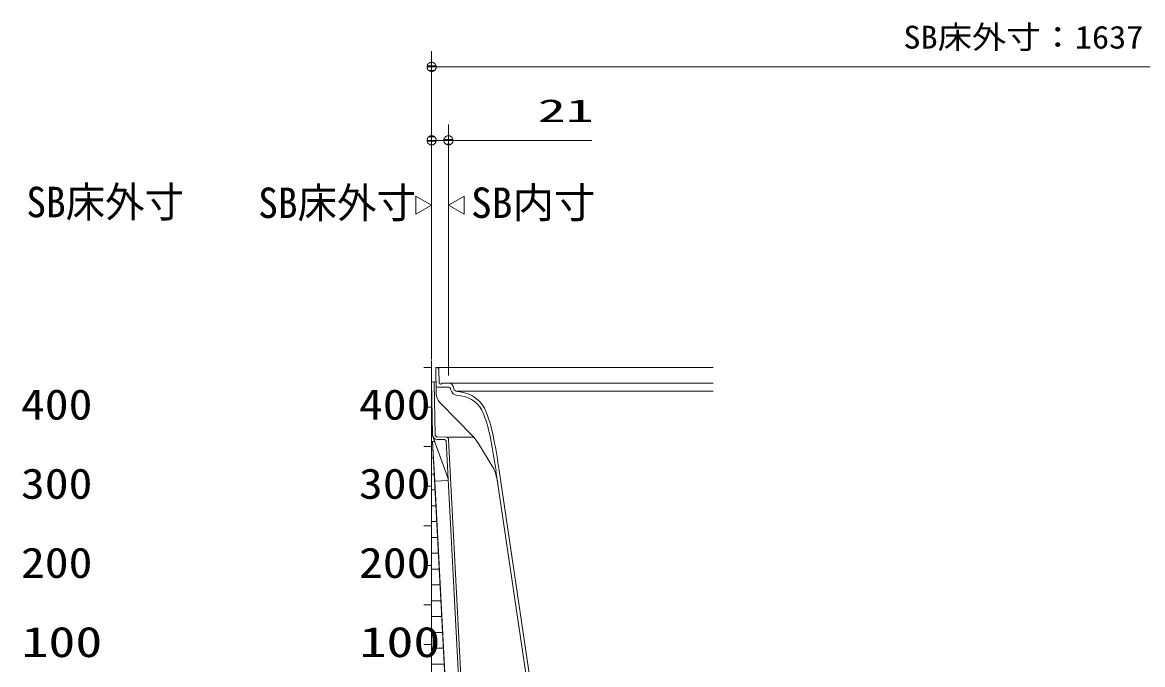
# Model space of a CAD drawing. Units: millimetres on the paper. Extents: x -305 to 305, y -152 to 152.
# Drawn here: x -148.8 to -78.1, y 63.5 to 104 of the extents above; entities that cross this region are included whole.
import ezdxf
from ezdxf.enums import TextEntityAlignment as Align

# ---------------------------------------------------------------- set-up
doc = ezdxf.new("R2010")
doc.units = ezdxf.units.MM
doc.layers.add('0-0_PV', color=7, linetype='Continuous', lineweight=9)
doc.layers.add('0-1_0', color=7, linetype='Continuous', lineweight=9)
doc.styles.add('ＭＳ ゴシック', font='')
doc.styles.get('ＭＳ ゴシック').set_extended_font_data('MS Gothic')

# ---------------------------------------------------------------- blocks, each defined once
blk = doc.blocks.new('_DOTSMALL')
at = {"layer": '0-1_0'}
for p, q in [((0.0746, 0.1), (-0.0746, 0.1)), ((0.1223, -0.0248), (-0.1223, -0.0248))]:
    blk.add_line(p, q, dxfattribs=at)
for points in [[(0.125, 0), (0.124, 0.0157), (0.1211, 0.0311), (0.1162, 0.046), (0.1095, 0.0602), (0.1011, 0.0735), (0.0911, 0.0856), (0.0797, 0.0963), (0.067, 0.1055), (0.0532, 0.1131), (0.0386, 0.1189), (0.0234, 0.1228), (0.0078, 0.1248), (-0.0078, 0.1248), (-0.0234, 0.1228), (-0.0386, 0.1189), (-0.0532, 0.1131), (-0.067, 0.1055), (-0.0797, 0.0963), (-0.0911, 0.0856), (-0.1011, 0.0735), (-0.1095, 0.0602), (-0.1162, 0.046), (-0.1211, 0.0311), (-0.124, 0.0157), (-0.125, 0), (0, 0)], [(-0.125, 0), (-0.124, -0.0157), (-0.1211, -0.0311), (-0.1162, -0.046), (-0.1095, -0.0602), (-0.1011, -0.0735), (-0.0911, -0.0856), (-0.0797, -0.0963), (-0.067, -0.1055), (-0.0532, -0.1131), (-0.0386, -0.1189), (-0.0234, -0.1228), (-0.0078, -0.1248), (0.0078, -0.1248), (0.0234, -0.1228), (0.0386, -0.1189), (0.0532, -0.1131), (0.067, -0.1055), (0.0797, -0.0963), (0.0911, -0.0856), (0.1011, -0.0735), (0.1095, -0.0602), (0.1162, -0.046), (0.1211, -0.0311), (0.124, -0.0157), (0.125, 0), (0, 0)]]:
    blk.add_lwpolyline(points, close=True, dxfattribs=at)

msp = doc.modelspace()

# ---------------------------------------------------------------- linework, layer by layer
at = {"layer": '0-0_PV'}
for p, q in [((-122.963, 82.737), (-122.963, 102.224)), ((-122.963, 101.224), (-52.968, 101.224)), ((-122.963, 83.187), (-122.963, 97.582)), ((-121.903, 81.737), (-121.903, 97.582)), ((-122.963, 96.582), (-121.903, 96.582)), ((-121.903, 96.582), (-112.863, 96.582)), ((-122.963, 92.487), (-123.963, 93.064)), ((-123.963, 93.064), (-123.963, 91.91)), ((-120.903, 93.064), (-121.903, 92.487)), ((-120.903, 91.91), (-120.903, 93.064)), ((-123.963, 91.91), (-122.963, 92.487)), ((-121.903, 92.487), (-120.903, 91.91)), ((-123.463, 82.237), (-122.963, 82.237)), ((-122.963, 82.687), (-122.963, 36.437)), ((-122.674, 80.585), (-122.703, 82.237)), ((-122.703, 82.237), (-105.203, 82.237)), ((-122.486, 81.261), (-122.5, 82.09)), ((-122.901, 81.337), (-122.963, 81.337)), ((-122.904, 77.994), (-122.963, 81.337)), ((-122.687, 81.337), (-122.803, 81.337)), ((-122.744, 77.997), (-122.801, 81.239)), ((-122.583, 80.987), (-121.87, 80.987)), ((-122.411, 81.187), (-122.378, 81.187)), ((-122.328, 81.237), (-121.845, 81.237)), ((-121.845, 81.237), (-105.203, 81.237)), ((-121.751, 80.83), (-121.773, 80.913)), ((-121.563, 80.901), (-121.603, 81.052)), ((-121.35, 80.737), (-105.203, 80.737)), ((-121.153, 80.694), (-121.35, 80.717)), ((-122.963, 80.502), (-122.948, 80.502)), ((-120.405, 77.943), (-122.387, 79.952)), ((-121.126, 80.439), (-121.326, 80.463)), ((-123.463, 79.737), (-122.963, 79.737)), ((-122.963, 79.502), (-122.931, 79.502)), ((-122.963, 78.502), (-122.913, 78.502)), ((-121.954, 75.332), (-122.883, 77.885)), ((-122.043, 77.84), (-122.597, 77.849)), ((-120.307, 77.837), (-121.903, 77.837)), ((-123.463, 77.237), (-122.963, 77.237)), ((-122.963, 77.502), (-122.897, 77.502)), ((-122.899, 77.551), (-122.764, 77.558)), ((-121.879, 58.078), (-122.899, 77.551)), ((-122.148, 77.681), (-122.6, 77.689)), ((-120.965, 56.881), (-122.05, 77.587)), ((-120.805, 56.893), (-121.895, 77.697)), ((-119.041, 75.835), (-120.052, 77.491)), ((-122.963, 76.502), (-122.844, 76.502)), ((-118.901, 75.708), (-116.836, 61.699)), ((-118.703, 75.737), (-116.638, 61.728)), ((-122.963, 75.502), (-122.792, 75.502)), ((-122.768, 75.054), (-121.919, 75.099)), ((-118.953, 75.625), (-118.794, 74.987)), ((-123.463, 74.737), (-122.963, 74.737)), ((-122.963, 74.502), (-122.739, 74.502)), ((-122.963, 73.502), (-122.687, 73.502)), ((-123.463, 72.237), (-122.963, 72.237)), ((-122.963, 72.502), (-122.635, 72.502)), ((-122.963, 71.502), (-122.582, 71.502)), ((-122.963, 70.502), (-122.53, 70.502)), ((-123.463, 69.737), (-122.963, 69.737)), ((-122.963, 69.502), (-122.477, 69.502)), ((-122.963, 68.502), (-122.425, 68.502)), ((-123.463, 67.237), (-122.963, 67.237)), ((-122.963, 67.502), (-122.373, 67.502)), ((-122.963, 66.502), (-122.32, 66.502)), ((-122.963, 65.502), (-122.268, 65.502)), ((-123.463, 64.737), (-122.963, 64.737)), ((-122.963, 64.502), (-122.215, 64.502)), ((-122.963, 63.502), (-122.163, 63.502))]:
    msp.add_line(p, q, dxfattribs=at)
for points in [[(-122.904, 77.994), (-122.963, 81.337), (-122.963, 80.187), (-122.963, 77.687), (-122.963, 75.187), (-122.963, 72.687), (-122.963, 70.187), (-122.963, 67.687), (-122.963, 65.187), (-122.963, 62.687), (-122.963, 60.187), (-122.963, 57.687), (-122.963, 55.187), (-122.963, 53.837), (-121.703, 53.837), (-121.703, 52.837), (-116.703, 52.837), (-116.703, 50.687), (-115.703, 50.687), (-115.703, 36.552), (-115.7, 36.552)], [(-121.678, 55.259), (-121.819, 57.937), (-121.826, 58.08), (-121.879, 58.078), (-122.768, 75.054), (-122.899, 77.551), (-122.764, 77.558), (-122.883, 77.885)]]:
    msp.add_lwpolyline(points, dxfattribs=at)
for centre, radius, start, end in [((-122.65, 82.087), 0.15, 1, 90), ((-122.901, 81.237), 0.1, 1, 90), ((-122.583, 81.087), 0.1, 181, 270), ((-121.675, 80.654), 1, 181, 224.59715), ((-122.411, 81.262), 0.075, 181, 270), ((-122.378, 81.212), 0.025, 270, 0), ((-122.328, 81.212), 0.025, 90, 180), ((-121.87, 80.887), 0.1, 15, 90), ((-121.845, 80.987), 0.25, 15, 90), ((-121.268, 80.959), 0.5, 195, 263.26197), ((-121.321, 80.965), 0.25, 195, 263.26197), ((-121.387, 78.708), 2, 20.93519, 83.26197), ((-121.331, 78.701), 1.75, 20.74872, 83.26197), ((-128.859, 75.849), 9.8, 10.6637, 20.74872), ((-128.859, 75.849), 10, 10.6637, 20.93519), ((-122.594, 77.999), 0.31, 181, 201.56878), ((-122.594, 77.999), 0.31, 181, 268.99999), ((-122.594, 77.999), 0.15, 181, 268.99999), ((-122.045, 77.69), 0.15, 3, 88.99999), ((-122.186, 76.187), 2.5, 31.42521, 44.59715), ((-122.15, 77.581), 0.1, 3, 88.99999), ((-168.168, 68.447), 49.8, 8.38325, 10.66371), ((-168.168, 68.447), 50, 8.38325, 10.66371), ((-119.681, 75.444), 0.75, 13.95375, 31.42521), ((-122.423, 75.161), 0.5, 3, 20)]:
    msp.add_arc(centre, radius, start, end, dxfattribs=at)

# ---------------------------------------------------------------- block references
at = {"layer": '0-0_PV', "xscale": 2.32, "yscale": 2.32, "rotation": 180}
for p in [(-122.963, 101.224), (-121.903, 96.582)]:
    msp.add_blockref('_DOTSMALL', p, dxfattribs=at)
at = {"layer": '0-0_PV', "xscale": 2.32, "yscale": 2.32}
msp.add_blockref('_DOTSMALL', (-122.963, 96.582), dxfattribs=at)

# ---------------------------------------------------------------- texts
at = {"layer": '0-0_PV', "style": 'ＭＳ ゴシック'}
for s, height, width, p in [('SB床外寸：1637', 1.443, 1.1, (-93.188, 101.946)), ('21', 1.444, 1.8, (-116.263, 97.304)), ('SB床外寸', 1.921, 0.95, (-148.54, 91.151)), ('SB床外寸', 1.921, 0.95, (-133.907, 91.101)), ('400', 1.921, 1.15, (-148.879, 78.367)), ('400', 1.921, 1.15, (-127.546, 78.367)), ('300', 1.921, 1.15, (-148.879, 73.367)), ('300', 1.921, 1.15, (-127.546, 73.367)), ('200', 1.921, 1.15, (-148.879, 68.367)), ('200', 1.921, 1.15, (-127.546, 68.367)), ('100', 1.921, 1.3, (-148.844, 63.367)), ('100', 1.921, 1.3, (-127.51, 63.367))]:
    msp.add_text(s, height=height, dxfattribs=dict(at, width=width)).set_placement(p, align=Align.BOTTOM_LEFT)
msp.add_text('SB内寸', height=1.921, dxfattribs=at).set_placement((-120.475, 91.105), align=Align.BOTTOM_LEFT)

doc.saveas('drawing.dxf')
